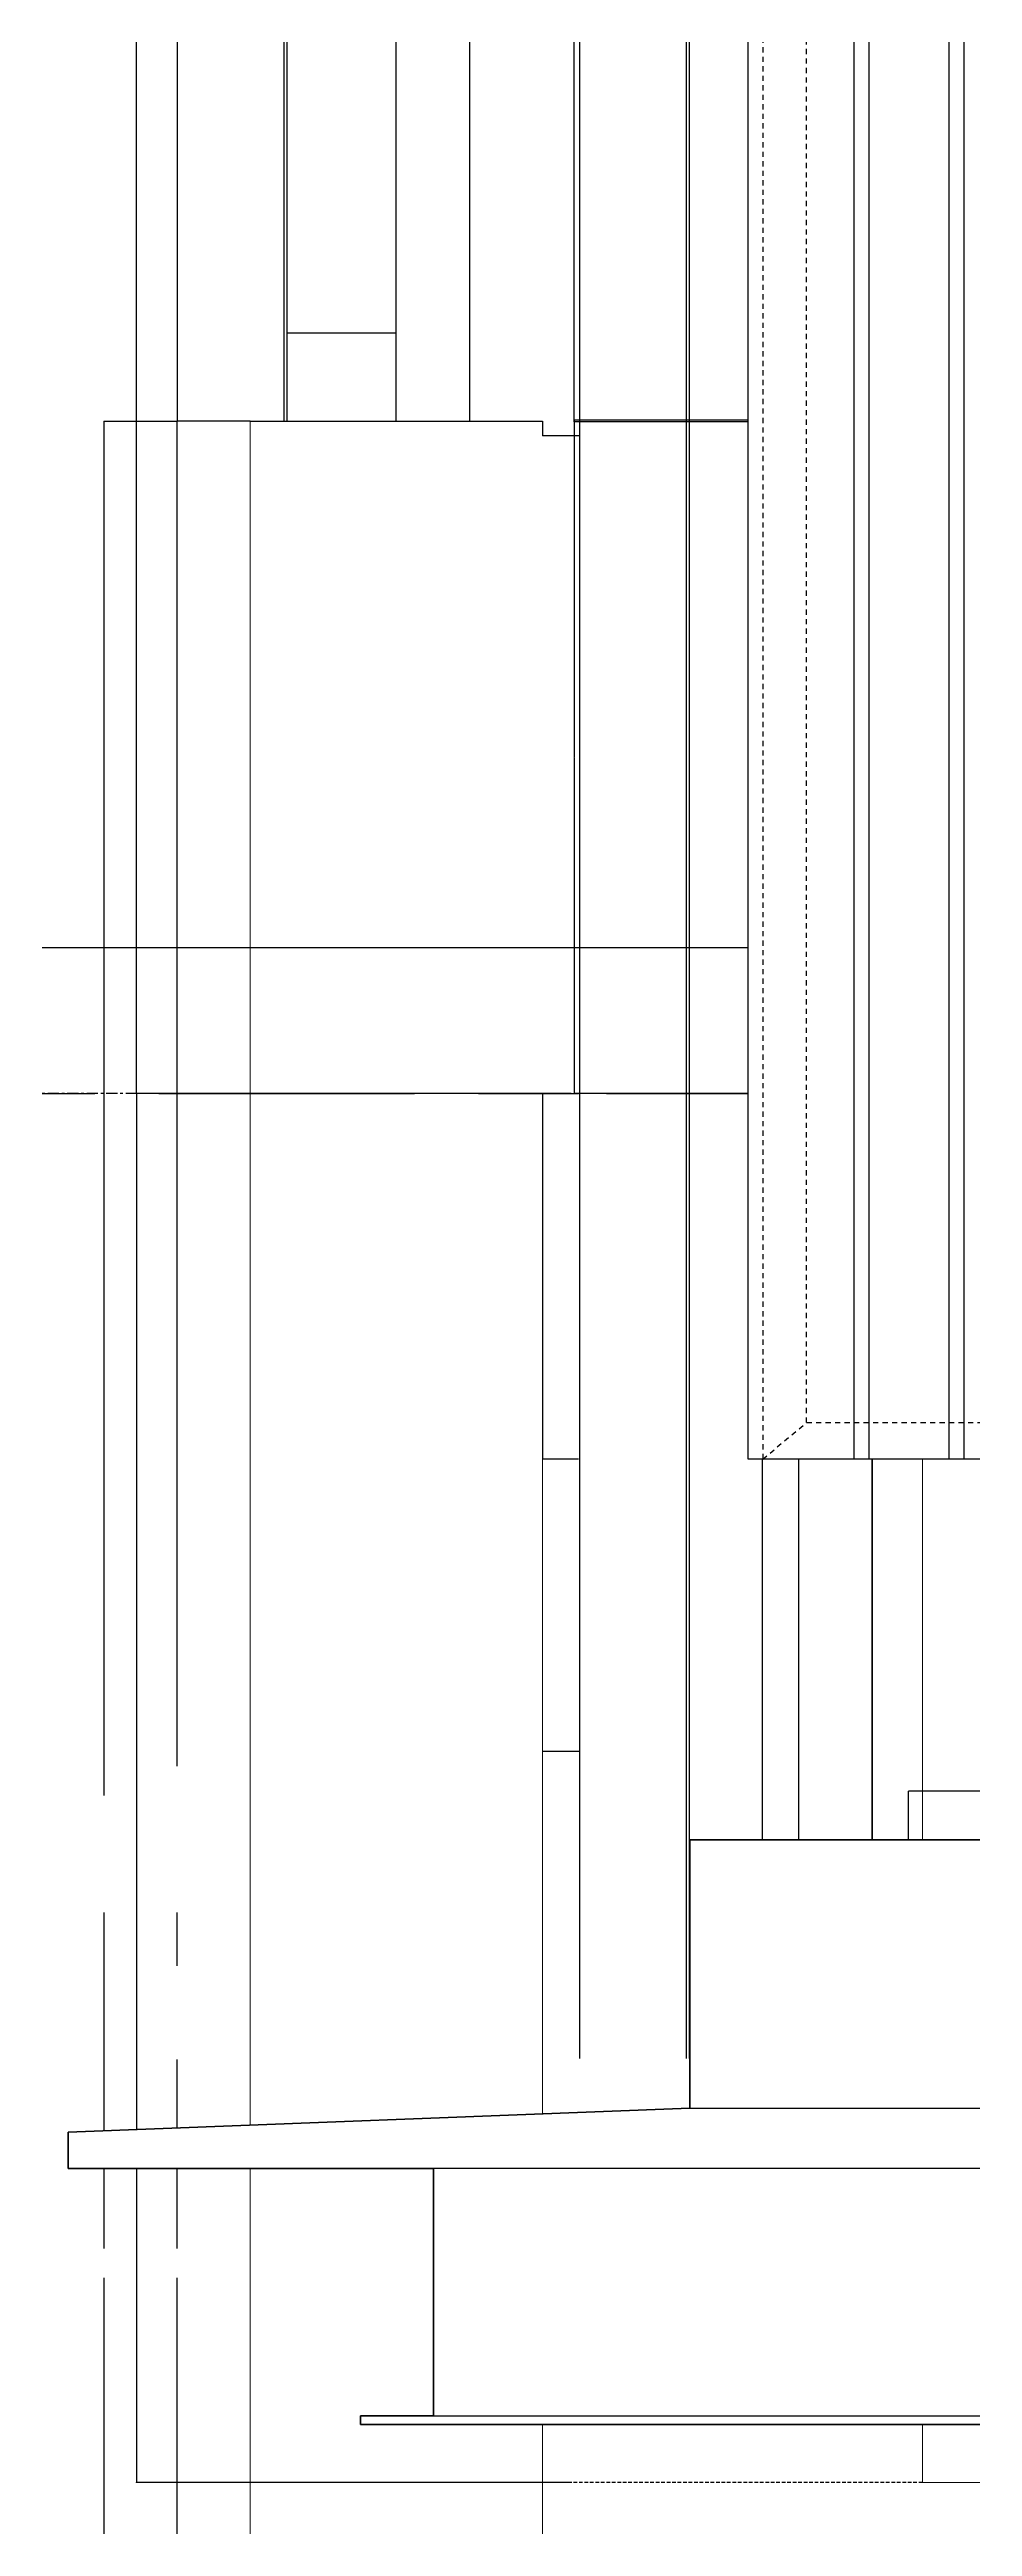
# Model space of a CAD drawing. Header units: millimetres. Extents: x 663313 to 1226001, y 1431724 to 1620898.
# Drawn here: x 801020 to 801651, y 1512975 to 1514669 of the extents above; entities that cross this region are included whole.
import ezdxf

# ---------------------------------------------------------------- set-up
doc = ezdxf.new("R2010")
doc.units = ezdxf.units.MM
doc.set_wipeout_variables(frame=1)
for name, pattern in [('CENTER', [50.8, 31.75, -6.35, 6.35, -6.35]), ('DPA_Grid _ Level 100', [1000, 550, -160, 130, -160]), ('Grid Line', [22.225, 12.7, -3.175, 3.175, -3.175]), ('HIDDEN', [0.375, 0.25, -0.125]), ('TA_GL_000.70000', [1.925, 0.7, -0.175, 0.175, -0.175, 0.7]), ('TA_HL_001.00000', [6.5, 3.55, -2.95]), ('XKITLINE00', [0])]:
    doc.linetypes.add(name, pattern=pattern)
doc.layers.add('000 - 0_HIDE_OBJ_FRAMING_DEF_SUB', color=7, linetype='Continuous', plot=False)
for name, color, linetype in [('000 - 0_SYM_DWG_GRIDLINE_MAIN_COLOR_251', 7, 'Continuous'), ('000 - CONCRETE_EX_BUILDING_MAIN_COLOR_1', 7, 'Continuous'), ('000 - GRID', 7, 'CENTER'), ('010 - ASPG_EXTR_MAIN_COLOR_2', 7, 'Continuous'), ('010 - ASPG_EXTR_WIPEOUT_', 7, 'Continuous'), ('010 - ASPG_FRAMING_MAIN_COLOR_1', 7, 'Continuous'), ('010 - ASPG_FRAMING_SUB_COLOR_2', 7, 'Continuous'), ('A-canopy', 7, 'Continuous')]:
    doc.layers.add(name, color=color, linetype=linetype)
doc.layers.add('A-FLOR-E', color=7, linetype='Continuous', lineweight=9)
doc.layers.add('Part', color=7, linetype='Continuous', lineweight=0)
doc.styles.add('Arial', font='arial.ttf')
doc.styles.add('TA', font='', dxfattribs={"height": 4.5})
doc.styles.get('TA').set_extended_font_data('Cordia New')
doc.dimstyles.new('Dim - 40 - End', dxfattribs={"dimscale": 0.04, "dimtxt": 3, "dimasz": 1, "dimexe": 0, "dimexo": 2.5, "dimgap": 1.5, "dimtad": 1, "dimdec": 0, "dimlfac": 1000, "dimzin": 1, "dimdsep": 46, "dimtxsty": 'Arial', "dimblk": 'END', "dimcen": 0.09, "dimclrd": 7, "dimclre": 7, "dimclrt": 7, "dimadec": 0, "dimazin": 0, "dimtfac": 1, "dimtdec": 0, "dimtix": 1, "dimtofl": 0, "dimtmove": 2, "dimatfit": 3, "dimfxl": 1, "dimtfill": 1, "dimtfillclr": 256, "dimtolj": 1, "dimtzin": 0, "dimarcsym": 0})

# ---------------------------------------------------------------- blocks, each defined once
blk = doc.blocks.new('*U4807')
at = {"layer": '000 - 0_SYM_DWG_GRIDLINE_MAIN_COLOR_251', "color": 7, "linetype": 'ByBlock', "ltscale": 5}
blk.add_line((12, 0), (-308, 0), dxfattribs=at)
at = {"color": 7, "style": 'TA', "flags": 1}
blk.add_attdef('LOCATION', (6, -6), '', height=4.5, rotation=270, dxfattribs=at)
blk = doc.blocks.new('W-1-PP18-ST_ENT4_REV00_20260602-143416_ELEVATION_1_DIMS')
at = {"layer": '000 - GRID', "color": 7, "linetype": 'TA_GL_000.70000', "xscale": 50, "yscale": 50, "zscale": 50, "rotation": 180}
blk.add_blockref('*U4807', (0, 106350), dxfattribs=at)
blk = doc.blocks.new('END')
at = {"color": 7}
for p, q in [((2, 0), (-2, 0)), ((-1, -1), (1, 1)), ((0, 2), (0, -2))]:
    blk.add_line(p, q, dxfattribs=at)
blk = doc.blocks.new('*D5168')
at = {"layer": '000 - 0_HIDE_OBJ_FRAMING_DEF_SUB', "color": 7, "lineweight": -2, "transparency": 16777216}
for p, q in [((1722.9, 106810.5), (1521.8, 106810.5)), ((1521.8, 106810.5), (1521.8, 106350)), ((1722.9, 106350), (1521.8, 106350))]:
    blk.add_line(p, q, dxfattribs=at)
at = {"layer": 'Defpoints', "color": 7, "transparency": 16777216}
for p in [(1723, 106810.5), (1521.8, 106350), (1723, 106350)]:
    blk.add_point(p, dxfattribs=at)
at = {"layer": '000 - 0_HIDE_OBJ_FRAMING_DEF_SUB', "color": 7, "lineweight": -2, "transparency": 16777216, "xscale": 0.04, "yscale": 0.04, "zscale": 0.04}
for p, rotation in [((1521.8, 106810.5), 90), ((1521.8, 106350), 270)]:
    blk.add_blockref('END', p, dxfattribs=dict(at, rotation=rotation))
at = {"layer": '000 - 0_HIDE_OBJ_FRAMING_DEF_SUB', "color": 7, "transparency": 16777216, "insert": (1521.7, 106580.3), "char_height": 0.12, "attachment_point": 5, "rotation": 90, "style": 'Arial', "bg_fill": 3, "box_fill_scale": 1.1, "bg_fill_color": 256, "bg_fill_true_color": 13158600, "bg_fill_transparency": 0}
blk.add_mtext('\\A1;460500', dxfattribs=at)
blk = doc.blocks.new('*D5169')
at = {"layer": '000 - 0_HIDE_OBJ_FRAMING_DEF_SUB', "color": 7, "lineweight": -2, "transparency": 16777216}
for p, q in [((1700.2, 108140), (1521.8, 108140)), ((1521.8, 106809.5), (1521.8, 108140)), ((1721.4, 106809.5), (1521.8, 106809.5))]:
    blk.add_line(p, q, dxfattribs=at)
at = {"layer": 'Defpoints', "color": 7, "transparency": 16777216}
for p in [(1521.8, 108140), (1700.3, 108140), (1721.5, 106809.5)]:
    blk.add_point(p, dxfattribs=at)
at = {"layer": '000 - 0_HIDE_OBJ_FRAMING_DEF_SUB', "color": 7, "lineweight": -2, "transparency": 16777216, "xscale": 0.04, "yscale": 0.04, "zscale": 0.04}
for p, rotation in [((1521.8, 108140), 90), ((1521.8, 106809.5), 270)]:
    blk.add_blockref('END', p, dxfattribs=dict(at, rotation=rotation))
at = {"layer": '000 - 0_HIDE_OBJ_FRAMING_DEF_SUB', "color": 7, "transparency": 16777216, "insert": (1521.7, 107474.8), "char_height": 0.12, "attachment_point": 5, "rotation": 90, "style": 'Arial', "bg_fill": 3, "box_fill_scale": 1.1, "bg_fill_color": 256, "bg_fill_true_color": 13158600, "bg_fill_transparency": 0}
blk.add_mtext('\\A1;1330500', dxfattribs=at)
blk = doc.blocks.new('*D5170')
at = {"layer": '000 - 0_HIDE_OBJ_FRAMING_DEF_SUB', "color": 7, "lineweight": -2, "transparency": 16777216}
for p, q in [((1518, 106350), (1222.2, 106350)), ((1222.2, 106350), (1222.2, 105400)), ((1518, 105400), (1222.2, 105400))]:
    blk.add_line(p, q, dxfattribs=at)
at = {"layer": 'Defpoints', "color": 7, "transparency": 16777216}
for p in [(1518.1, 106350), (1222.2, 105400), (1518.1, 105400)]:
    blk.add_point(p, dxfattribs=at)
at = {"layer": '000 - 0_HIDE_OBJ_FRAMING_DEF_SUB', "color": 7, "lineweight": -2, "transparency": 16777216, "xscale": 0.04, "yscale": 0.04, "zscale": 0.04}
for p, rotation in [((1222.2, 106350), 90), ((1222.2, 105400), 270)]:
    blk.add_blockref('END', p, dxfattribs=dict(at, rotation=rotation))
at = {"layer": '000 - 0_HIDE_OBJ_FRAMING_DEF_SUB', "color": 7, "transparency": 16777216, "insert": (1222.1, 105875), "char_height": 0.12, "attachment_point": 5, "rotation": 90, "style": 'Arial', "bg_fill": 3, "box_fill_scale": 1.1, "bg_fill_color": 256, "bg_fill_true_color": 13158600, "bg_fill_transparency": 0}
blk.add_mtext('\\A1;950000', dxfattribs=at)
blk = doc.blocks.new('*D5171')
at = {"layer": '000 - 0_HIDE_OBJ_FRAMING_DEF_SUB', "color": 7, "lineweight": -2, "transparency": 16777216}
for p, q in [((1364.7, 108140), (1222.2, 108140)), ((1222.2, 106350), (1222.2, 108140)), ((1364.7, 106350), (1222.2, 106350))]:
    blk.add_line(p, q, dxfattribs=at)
at = {"layer": 'Defpoints', "color": 7, "transparency": 16777216}
for p in [(1222.2, 108140), (1364.8, 108140), (1364.8, 106350)]:
    blk.add_point(p, dxfattribs=at)
at = {"layer": '000 - 0_HIDE_OBJ_FRAMING_DEF_SUB', "color": 7, "lineweight": -2, "transparency": 16777216, "xscale": 0.04, "yscale": 0.04, "zscale": 0.04}
for p, rotation in [((1222.2, 108140), 90), ((1222.2, 106350), 270)]:
    blk.add_blockref('END', p, dxfattribs=dict(at, rotation=rotation))
at = {"layer": '000 - 0_HIDE_OBJ_FRAMING_DEF_SUB', "color": 7, "transparency": 16777216, "insert": (1222.1, 107245), "char_height": 0.12, "attachment_point": 5, "rotation": 90, "style": 'Arial', "bg_fill": 3, "box_fill_scale": 1.1, "bg_fill_color": 256, "bg_fill_true_color": 13158600, "bg_fill_transparency": 0}
blk.add_mtext('\\A1;1790000', dxfattribs=at)
blk = doc.blocks.new('GM_Louver Grill Vertical Z1 - Z Profile-V7-ENT 4 ELE-1 sheet')
at = {"layer": '000 - 0_HIDE_OBJ_FRAMING_DEF_SUB', "color": 7}
blk.add_line((1798904.6, 105740), (1798904.6, 108340), dxfattribs=at)
blk = doc.blocks.new('DPA_CP_Entrance Louver Grill Vertical Z1 - Louver Grill Vertical Z-24594812-ENT 4 ELE-1 sheet')
at = {"layer": '000 - 0_HIDE_OBJ_FRAMING_DEF_SUB', "color": 7}
for p, q in [((1798704.2, 108340), (1798704.2, 105690)), ((1798777.2, 108340), (1798777.2, 105690)), ((1798779.2, 108340), (1798779.2, 105690)), ((1798854.2, 105690), (1798854.2, 108340)), ((1798904.2, 108340), (1798904.2, 105690)), ((1798854.2, 105730), (1798779.2, 105730)), ((1798779.2, 105730), (1798779.2, 105690)), ((1798854.2, 105690), (1798854.2, 105730))]:
    blk.add_line(p, q, dxfattribs=at)
blk = doc.blocks.new('DPA_CP_Entrance Louver Grill Vertical Z1 - Louver Grill Vertical Z-24877000-ENT 4 ELE-1 sheet')
at = {"layer": '000 - 0_HIDE_OBJ_FRAMING_DEF_SUB', "color": 7}
for p, q in [((1798428.8, 108340), (1798501.8, 108340)), ((1798428.8, 108340), (1798428.8, 106810)), ((1798501.8, 108340), (1798503.8, 108340)), ((1798501.8, 108340), (1798501.8, 106810)), ((1798503.8, 108340), (1798503.8, 106810)), ((1798578.8, 108340), (1798503.8, 108340)), ((1798503.8, 108340), (1798503.8, 108290)), ((1798578.8, 108340), (1798628.8, 108340)), ((1798578.8, 106810), (1798578.8, 108340)), ((1798578.8, 108290), (1798578.8, 108340)), ((1798628.8, 108340), (1798628.8, 106810)), ((1798503.8, 108290), (1798578.8, 108290)), ((1798578.8, 106870), (1798503.8, 106870)), ((1798503.8, 106870), (1798503.8, 106810)), ((1798578.8, 106810), (1798578.8, 106870)), ((1798478.8, 106810), (1798428.8, 106810))]:
    blk.add_line(p, q, dxfattribs=at)
blk = doc.blocks.new('DPA_Curved type A flat - Curved Type A-24872843-ENT 4 ELE-1 sheet')
at = {"layer": '000 - 0_HIDE_OBJ_FRAMING_DEF_SUB', "color": 7}
for p, q in [((1798378.6, 106810), (1798378.6, 106810)), ((1798378.6, 105340), (1798378.6, 105340))]:
    blk.add_line(p, q, dxfattribs=at)
blk = doc.blocks.new('DPA_Curved type A flat - Curved Type A-24872844-ENT 4 ELE-1 sheet')
at = {"layer": '000 - 0_HIDE_OBJ_FRAMING_DEF_SUB', "color": 7}
for p, q in [((1798378.6, 106810), (1798378.6, 106810)), ((1798378.6, 105340), (1798378.6, 105340))]:
    blk.add_line(p, q, dxfattribs=at)
blk = doc.blocks.new('DPA_Curved type A flat - Curved Type A-V64-ENT 4 ELE-1 sheet')
at = {"layer": '000 - 0_HIDE_OBJ_FRAMING_DEF_SUB', "color": 7}
for p, q in [((1798378.6, 106810), (1798378.7, 106810)), ((1798378.7, 106810), (1798428.7, 106810)), ((1798378.7, 106810), (1798378.7, 105870)), ((1798428.7, 106810), (1798428.7, 105890)), ((1798378.7, 105790), (1798378.7, 105560)), ((1798428.7, 105790), (1798428.7, 105753.4)), ((1798428.7, 105689.4), (1798428.7, 105560)), ((1798378.7, 105540), (1798378.7, 105340)), ((1798428.7, 105540), (1798428.7, 105340)), ((1798378.7, 105340), (1798378.6, 105340)), ((1798428.7, 105340), (1798378.7, 105340)), ((1798478.8, 105340), (1798428.7, 105340))]:
    blk.add_line(p, q, dxfattribs=at)
blk = doc.blocks.new('DPA_DR-SG-SW-roomcal - D4_1100x2150 mm-23090614-ENT 4 ELE-1 sheet')
at = {"layer": '000 - CONCRETE_EX_BUILDING_MAIN_COLOR_1', "color": 7, "lineweight": 9}
for p, q in [((1798478.8, 103650), (1798478.8, 105800)), ((1798478.8, 105765), (1798478.8, 103650)), ((1798478.8, 105765), (1798478.8, 103650))]:
    blk.add_line(p, q, dxfattribs=at)
blk = doc.blocks.new('W-1-PP18-ST_ENT4_REV00_20260602-144452_ELEVATION_1_EX')
at = {"layer": '000 - 0_HIDE_OBJ_FRAMING_DEF_SUB'}
h = blk.add_hatch(dxfattribs=at)
h.set_pattern_fill('FP_5', style=0, pattern_type=2)
h.set_pattern_definition([(90, (-1798322.8, 99142.2), (-1500, 9e-14), [])])
h.paths.add_polyline_path([(1750.4219, 105690), (13300.2815, 105690), (13300.2815, 105750), (7401.0606, 105750), (7401.0606, 105872.9548), (6229.7593, 105872.8458), (6229.7593, 105869.02), (6227.7593, 105869.02), (6227.7593, 105872.8458), (6131.7593, 105872.8458), (6131.7593, 105869.02), (6129.7593, 105869.02), (6129.7593, 105872.9542), (4727.2392, 105872.8458), (4727.2392, 105869.02), (4725.2392, 105869.02), (4725.2392, 105872.8458), (4629.2392, 105872.8458), (4629.2392, 105869.02), (4627.2392, 105869.02), (4627.2392, 105872.9535), (3229.7593, 105872.8458), (3229.7593, 105869.02), (3227.7593, 105869.02), (3227.7593, 105872.8458), (3131.7593, 105872.8458), (3131.7593, 105869.02), (3129.7593, 105869.02), (3129.7593, 105872.9528), (1750.4219, 105872.9522), (1750.4219, 105707.7624)])
at = {"layer": '000 - 0_HIDE_OBJ_FRAMING_DEF_SUB', "color": 7}
for p, q in [((1300.0367, 106810), (1500.0367, 106810)), ((1500.0367, 106810), (1500.0367, 106800)), ((1525.4362, 106800), (1500.0367, 106800)), ((1500.0367, 106350), (1500.0367, 106100)), ((1500.0367, 106350), (1524.7598, 106350)), ((1524.7598, 106100), (1500.0367, 106100)), ((1525.4362, 105900), (1500.0367, 105900)), ((3129.7593, 105872.9528), (1750.4219, 105872.9522)), ((1750.4219, 105690), (1750.4219, 105872.9522))]:
    blk.add_line(p, q, dxfattribs=at)
at = {"layer": '000 - 0_HIDE_OBJ_FRAMING_DEF_SUB', "color": 7, "lineweight": 9}
for p, q in [((1300.0367, 103500), (1300.0367, 106810)), ((1500.0367, 106100), (1500.0367, 103500))]:
    blk.add_line(p, q, dxfattribs=at)
at = {"layer": '000 - 0_HIDE_OBJ_FRAMING_DEF_SUB', "color": 7, "linetype": 'DPA_Grid _ Level 100'}
blk.add_line((-3849.1978, 106450), (32047.7924, 106450), dxfattribs=at)
at = {"layer": '000 - 0_HIDE_OBJ_FRAMING_DEF_SUB', "color": 7}
for name, p in [('DPA_CP_Entrance Louver Grill Vertical Z1 - Louver Grill Vertical Z-24877000-ENT 4 ELE-1 sheet', (-1797178.8102, 0)), ('DPA_CP_Entrance Louver Grill Vertical Z1 - Louver Grill Vertical Z-24594812-ENT 4 ELE-1 sheet', (-1797178.8102, 0)), ('GM_Louver Grill Vertical Z1 - Z Profile-V7-ENT 4 ELE-1 sheet', (-1797254.0315, 0)), ('GM_Louver Grill Vertical Z1 - Z Profile-V7-ENT 4 ELE-1 sheet', (-1797178.8102, 0)), ('DPA_Curved type A flat - Curved Type A-24872843-ENT 4 ELE-1 sheet', (-1797178.8102, 0)), ('DPA_Curved type A flat - Curved Type A-24872844-ENT 4 ELE-1 sheet', (-1797178.8102, 0)), ('DPA_Curved type A flat - Curved Type A-24872844-ENT 4 ELE-1 sheet', (-1797178.7827, 0)), ('DPA_Curved type A flat - Curved Type A-V64-ENT 4 ELE-1 sheet', (-1797178.8102, 0))]:
    blk.add_blockref(name, p, dxfattribs=at)
at = {"layer": '000 - CONCRETE_EX_BUILDING_MAIN_COLOR_1', "color": 7}
blk.add_blockref('DPA_DR-SG-SW-roomcal - D4_1100x2150 mm-23090614-ENT 4 ELE-1 sheet', (-1797178.8102, 0), dxfattribs=at)
blk = doc.blocks.new('*U4593')
at = {"color": 7}
blk.add_wipeout([(0, -476.3), (-6640.4, -476.3), (-6640.4, -470.3), (-6590.4, -470.3), (-6590.4, -301.3), (-6840.4, -301.3), (-6840.4, -276.3), (-6415.1, -259.9), (-6415.1, -76.3), (-5996.2, -76.3), (-5996.2, 0), (0, 0)], dxfattribs=at).dxf.layer = 'A-canopy'
at = {"layer": 'A-canopy', "color": 7}
for p, q in [((-6415.1, -259.9), (0, -259.9)), ((0, -301.3), (-6590.4, -301.3)), ((-6590.4, -470.3), (0, -470.3))]:
    blk.add_line(p, q, dxfattribs=at)
for points in [[(0, 0), (-5996.2, 0), (-5996.2, -76.3), (-6415.1, -76.3), (-6415.1, -259.9), (-6840.4, -276.3), (-6840.4, -301.3), (-6590.4, -301.3), (-6590.4, -470.3), (-6640.4, -470.3), (-6640.4, -476.3), (0, -476.3)], [(0, -476.3), (-6640.4, -476.3), (-6640.4, -470.3), (-6590.4, -470.3), (-6590.4, -301.3), (-6840.4, -301.3), (-6840.4, -276.3), (-6415.1, -259.9), (-6415.1, -76.3), (-5996.2, -76.3), (-5996.2, 0), (0, 0)]]:
    blk.add_lwpolyline(points, dxfattribs=at)
blk = doc.blocks.new('*U5254')
at = {"color": 7}
blk.add_wipeout([(50, 0), (1659.3, 0), (1659.3, 3950), (50, 3950)], dxfattribs=at).dxf.layer = '010 - ASPG_EXTR_WIPEOUT_'
at = {"layer": '010 - ASPG_EXTR_MAIN_COLOR_2', "color": 7}
for points in [[(1511.6, 0), (1521.8, 0), (1521.8, 3950), (1511.6, 3950)], [(1576.6, 0), (1586.8, 0), (1586.8, 3950), (1576.6, 3950)]]:
    blk.add_lwpolyline(points, close=True, dxfattribs=at)
at = {"layer": '010 - ASPG_FRAMING_SUB_COLOR_2', "color": 7}
blk.add_lwpolyline([(50, 0), (1659.3, 0), (1659.3, 3950), (50, 3950)], close=True, dxfattribs=at)
blk = doc.blocks.new('*U5337')
at = {"layer": '010 - ASPG_FRAMING_MAIN_COLOR_1', "color": 7, "linetype": 'ByBlock'}
for points in [[(0, 0), (0, 1589.3), (25, 1559.3), (25, 30), (0, 0)], [(1316.7, 1589.3), (0, 1589.3), (25, 1559.3), (1291.7, 1559.3)], [(1316.7, 0), (1316.7, 1589.3), (1291.7, 1559.3), (1291.7, 30), (1316.7, 0)], [(25, 30), (1291.7, 30), (1316.7, 0), (0, 0), (25, 30)]]:
    blk.add_lwpolyline(points, close=True, dxfattribs=at)
blk = doc.blocks.new('W-1-PP18-ST_ENT4_REV00_20260602-144432_ELEVATION_1_ST')
at = {"layer": '000 - 0_HIDE_OBJ_FRAMING_DEF_SUB', "color": 7, "linetype": 'HIDDEN', "ltscale": 10}
for p, q in [((2085.0003, 106810.5), (1587.5845, 106810.5)), ((1759.9996, 105400), (1244.7542, 105400))]:
    blk.add_line(p, q, dxfattribs=at)
at = {"layer": '000 - 0_HIDE_OBJ_FRAMING_DEF_SUB', "color": 7, "linetype": 'Grid Line', "ltscale": 0.6}
blk.add_line((1755.8806, 106350), (-737.9909, 106350), dxfattribs=at)
at = {"layer": 'A-FLOR-E', "color": 7, "linetype": 'HIDDEN', "ltscale": 20}
blk.add_lwpolyline([(1759.9995, 106350), (1759.9995, 109850), (2060.0006, 109850), (2059.9994, 106350)], close=True, dxfattribs=at)
at = {"layer": 'Part', "color": 7, "linetype": 'XKITLINE00', "lineweight": 0}
blk.add_lwpolyline([(7805, 106350), (1759.9995, 106350), (1759.9995, 105400), (7805, 105400)], dxfattribs=at)
at = {"layer": '000 - 0_HIDE_OBJ_FRAMING_DEF_SUB', "color": 7}
dim = blk.add_linear_dim(base=(1521.8096, 106350), p1=(1722.9944, 106810.5), p2=(1722.9944, 106350), angle=90, dimstyle='Dim - 40 - End', override={"dimclrd": 7, "dimclre": 7, "dimclrt": 7}, dxfattribs=at)
dim.commit()
dim.dimension.update_dxf_attribs({"geometry": '*D5168', "text_midpoint": (1521.6883, 106580.25)})
for base, p1, p2, picture, middle in [((1521.8096, 108140), (1721.5426, 106809.5), (1700.284, 108140), '*D5169', (1521.6883, 107474.75)), ((1222.2019, 105400), (1518.1469, 106350), (1518.1469, 105400), '*D5170', (1222.0806, 105875))]:
    dim = blk.add_linear_dim(base=base, p1=p1, p2=p2, angle=90, dimstyle='Dim - 40 - End', override={"dimclrd": 7, "dimclre": 7, "dimclrt": 7}, dxfattribs=at)
    dim.commit()
    dim.dimension.update_dxf_attribs({"geometry": picture, "text_midpoint": middle})
dim = blk.add_linear_dim(base=(1222.2019, 108140), p1=(1364.8061, 106350), p2=(1364.8061, 108140), angle=90, dimstyle='Dim - 40 - End', override={"dimclrd": 7, "dimclre": 7, "dimclrt": 7}, dxfattribs=at)
dim.commit()
dim.dimension.update_dxf_attribs({"geometry": '*D5171', "text_midpoint": (1222.0806, 107245)})

msp = doc.modelspace()

# ---------------------------------------------------------------- block references
at = {"color": 7}
msp.add_blockref('W-1-PP18-ST_ENT4_REV00_20260602-143416_ELEVATION_1_DIMS', (799856.9923, 1407605.0011), dxfattribs=at)

# ---------------------------------------------------------------- next in the draw order: block references
msp.add_blockref('W-1-PP18-ST_ENT4_REV00_20260602-144432_ELEVATION_1_ST', (799856.9923, 1407605.0011), dxfattribs=at)

# ---------------------------------------------------------------- next in the draw order: block references
msp.add_blockref('W-1-PP18-ST_ENT4_REV00_20260602-144452_ELEVATION_1_EX', (799856.9923, 1407605.0011), dxfattribs=at)

# ---------------------------------------------------------------- next in the draw order: block references
at = {"color": 7, "xscale": -1}
msp.add_blockref('*U5254', (803156.9923, 1513705.0011), dxfattribs=at)
at = {"color": 7}
msp.add_blockref('*U4593', (807872.8495, 1513521.0011), dxfattribs=at)

# ---------------------------------------------------------------- next in the draw order: block references
at = {"color": 7, "linetype": 'TA_HL_001.00000', "rotation": 90}
msp.add_blockref('*U5337', (803096.9923, 1513705.0011), dxfattribs=at)

doc.saveas('drawing.dxf')
